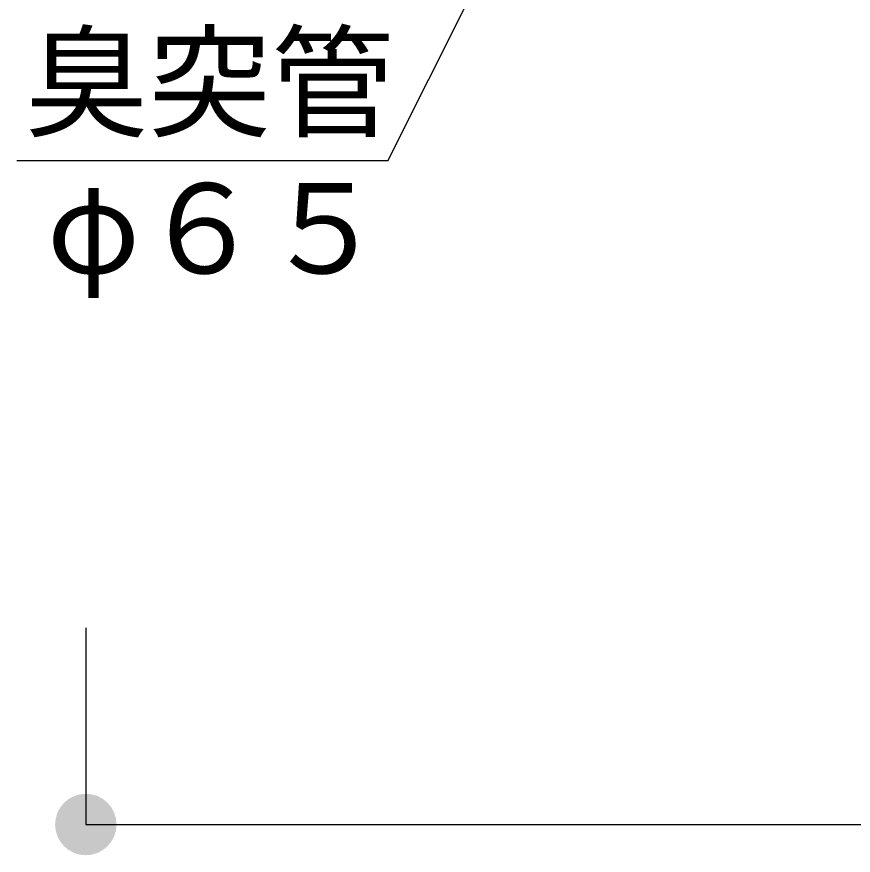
# Model space of a CAD drawing. Units: millimetres, scale not verified. Extents: x -9484 to 7834, y -6381 to 5697.
# Drawn here: x -6202 to -5692, y -341 to 171 of the extents above; entities that cross this region are included whole.
import ezdxf
from ezdxf.enums import TextEntityAlignment as Align

# ---------------------------------------------------------------- set-up
doc = ezdxf.new("R2010")
doc.units = ezdxf.units.MM
doc.header["$LTSCALE"] = 30
doc.layers.add('0-1_KIKI', color=3, linetype='Continuous', lineweight=25)
doc.layers.add('0-5_MOJI', color=7, linetype='Continuous', lineweight=25)
doc.styles.add('MS Gothic', font='')
doc.styles.get('MS Gothic').set_extended_font_data('MS Gothic')

msp = doc.modelspace()

# ---------------------------------------------------------------- linework, layer by layer
at = {"layer": '0-1_KIKI', "color": 4}
for q in [(-5750.23, 532.55), (-6202.36, 82.88)]:
    msp.add_line((-5975.85, 82.88), q, dxfattribs=at)
at = {"layer": '0-5_MOJI', "color": 4}
for p, q in [((-6160.23, -201.99), (-6160.23, -321.99)), ((-6160.23, -321.99), (-4550.23, -321.99))]:
    msp.add_line(p, q, dxfattribs=at)
at = {"layer": '0-5_MOJI'}
for points in [[(-6170.65, -306.4), (-6160.23, -321.99), (-6173.49, -308.74)], [(-6167.41, -304.67), (-6160.23, -321.99), (-6170.65, -306.4)], [(-6163.89, -303.6), (-6160.23, -321.99), (-6167.41, -304.67)], [(-6160.23, -303.24), (-6160.23, -321.99), (-6163.89, -303.6)], [(-6156.57, -303.6), (-6160.23, -321.99), (-6160.23, -303.24)], [(-6153.06, -304.67), (-6160.23, -321.99), (-6156.57, -303.6)], [(-6149.81, -306.4), (-6160.23, -321.99), (-6153.06, -304.67)], [(-6146.97, -308.74), (-6160.23, -321.99), (-6149.81, -306.4)], [(-6175.82, -311.58), (-6160.23, -321.99), (-6177.55, -314.82)], [(-6173.49, -308.74), (-6160.23, -321.99), (-6175.82, -311.58)], [(-6144.64, -311.58), (-6160.23, -321.99), (-6146.97, -308.74)], [(-6142.91, -314.82), (-6160.23, -321.99), (-6144.64, -311.58)], [(-6177.55, -314.82), (-6160.23, -321.99), (-6178.62, -318.34)], [(-6141.84, -318.34), (-6160.23, -321.99), (-6142.91, -314.82)], [(-6178.62, -318.34), (-6160.23, -321.99), (-6178.98, -321.99)], [(-6178.98, -321.99), (-6160.23, -321.99), (-6178.62, -325.65)], [(-6178.62, -325.65), (-6160.23, -321.99), (-6177.55, -329.17)], [(-6177.55, -329.17), (-6160.23, -321.99), (-6175.82, -332.41)], [(-6175.82, -332.41), (-6160.23, -321.99), (-6173.49, -335.25)], [(-6173.49, -335.25), (-6160.23, -321.99), (-6170.65, -337.58)], [(-6170.65, -337.58), (-6160.23, -321.99), (-6167.41, -339.32)], [(-6167.41, -339.32), (-6160.23, -321.99), (-6163.89, -340.38)], [(-6163.89, -340.38), (-6160.23, -321.99), (-6160.23, -340.74)], [(-6141.48, -321.99), (-6160.23, -321.99), (-6141.84, -318.34)], [(-6160.23, -340.74), (-6160.23, -321.99), (-6156.57, -340.38)], [(-6156.57, -340.38), (-6160.23, -321.99), (-6153.06, -339.32)], [(-6153.06, -339.32), (-6160.23, -321.99), (-6149.81, -337.58)], [(-6149.81, -337.58), (-6160.23, -321.99), (-6146.97, -335.25)], [(-6146.97, -335.25), (-6160.23, -321.99), (-6144.64, -332.41)], [(-6144.64, -332.41), (-6160.23, -321.99), (-6142.91, -329.17)], [(-6142.91, -329.17), (-6160.23, -321.99), (-6141.84, -325.65)], [(-6141.84, -325.65), (-6160.23, -321.99), (-6141.48, -321.99)]]:
    msp.add_solid(points, dxfattribs=at)

# ---------------------------------------------------------------- texts
at = {"layer": '0-1_KIKI', "color": 4, "style": 'MS Gothic'}
for s, p in [('臭突管', (-6197.14, 86.78)), ('φ６５', (-6183.97, -2.25))]:
    msp.add_text(s, height=54.99, dxfattribs=at).set_placement(p, align=Align.BOTTOM_LEFT)

doc.saveas('drawing.dxf')
